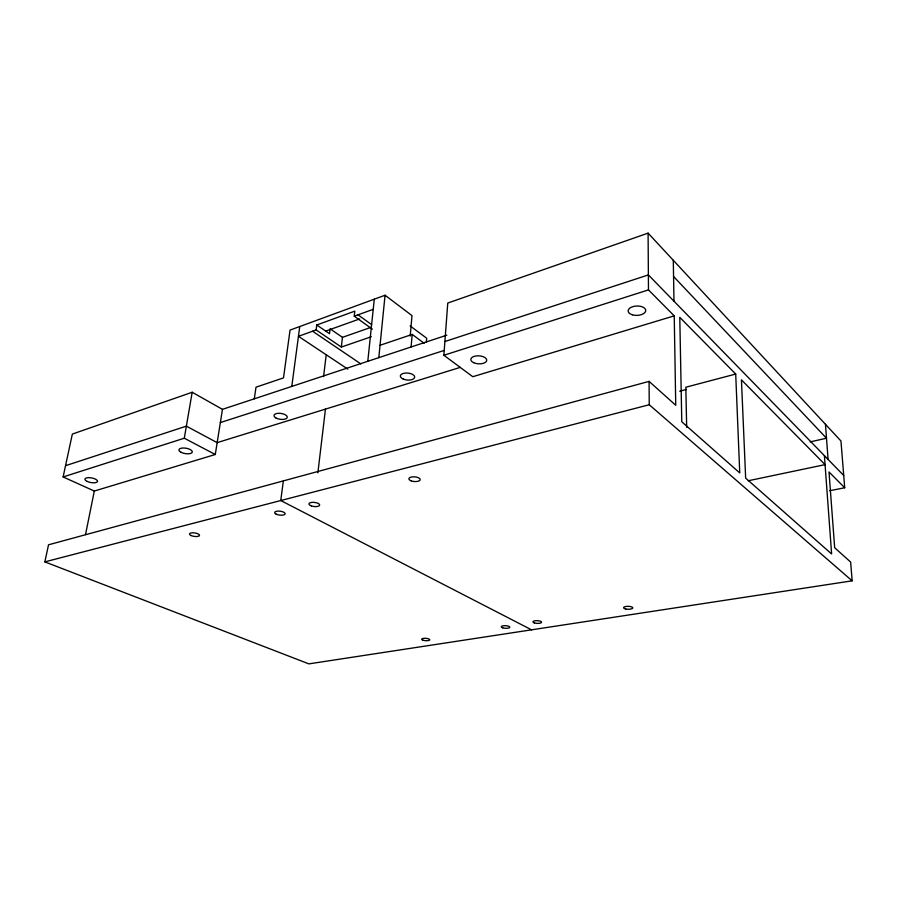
<?xml version="1.0" encoding="UTF-8"?>
<svg xmlns="http://www.w3.org/2000/svg" width="897" height="897" viewBox="0 0 897 897"><rect width="100%" height="100%" fill="white"/><g stroke="black" fill="none" stroke-linecap="round" stroke-linejoin="round"><path stroke-width="1.35" d="M844.705 487.766L829.007 471.957L834.67 547.742L850.648 562.071L852.15 580.83L308.86 663.87L44.85 561.881L48.528 544.804L649.08 381.371L675.744 405.276L674.23 315.856L472.797 376.706L443.869 355.268L447.771 303.051L648.094 233.13L840.96 441.01L844.705 487.766L829.624 490.737M426.4 341.936L426.703 338.259L410.153 325.925M411.084 346.982L412.194 334.413L380.048 345.278M410.187 336.095L412.003 315.621L385.06 295.236L290.056 330.085L283.508 377.884L256.015 387.179L254.3 398.817M378.803 357.656L385.06 295.236M367.792 361.3L374.284 299.194M372.367 329.154L354.248 316.181L354.82 311.147L316.776 324.983L316.148 329.928L298.454 336.319L347.789 369.104M371.336 336.723L341.331 347.072L342.452 337.35L330.062 328.795L329.479 333.684L316.776 324.983M317.874 472.809L325.454 409.122M323.57 376.662L326.216 354.775M283.351 480.904L280.761 500.537L531.54 629.829M291.783 386.428L299.755 326.53M222.456 409.346L192.193 392.247L72.343 434.081L63.115 476.946L94.32 491.051L215.28 454.499L222.456 409.346L446.807 335.175M63.115 476.946L184.289 438.218L192.193 392.247M85.518 534.578L94.32 491.051M354.248 316.181L373.219 309.33M325.689 331.094L359.719 318.917M342.452 337.35L371.055 327.315M65.537 465.7L186.363 426.142L217.164 442.647L460.296 367.366M444.901 341.522L648.374 274.919L843.718 475.488M220.359 422.565L444.396 350.357M443.869 355.268L648.475 289.888L674.23 315.856M735.708 374.049L679.78 317.347L681.776 421.781L739.745 472.91L735.708 374.049L685.835 387.224L686.676 427.342M679.735 391.215L686.485 389.444M44.85 561.881L649.237 404.738L852.15 580.83M810.137 441.885L826.496 438.241L673.557 276.489M748.311 480.747L825.072 464.635L741.438 379.857L745.654 478.123L831.62 553.965L824.41 455.665M184.289 438.218L215.28 454.499M312.582 331.217L360.818 363.89M316.148 329.928L341.331 347.072M358.015 314.825L371.593 324.602M412.194 334.413L424.191 343.282M825.464 424.303L828.077 459.432M673.288 260.287L673.983 301.213M648.094 233.13L648.475 289.888M649.08 381.371L649.237 404.738M275.783 417.89A6.716 2.971 8 0 0 287.006 417.968A6.716 2.971 8 0 0 279.113 413.293A6.716 2.971 8 0 0 275.783 417.89M403.179 379.05A7.198 3.498 5.2 0 0 414.638 377.491A7.198 3.498 5.2 0 0 404.738 373.118A7.198 3.498 5.2 0 0 403.179 379.05M534.332 622.899A4.35 1.346 2.6 0 0 541.53 622.496A4.35 1.346 2.6 0 0 535.98 620.69A4.35 1.346 2.6 0 0 534.332 622.899M311.36 505.93A5.416 2.074 6.5 0 0 319.68 505.112A5.416 2.074 6.5 0 0 311.876 502.376A5.416 2.074 6.5 0 0 311.36 505.93M625.77 608.996A4.608 1.469 1.2 0 0 632.789 607.908A4.608 1.469 1.2 0 0 625.983 606.45A4.608 1.469 1.2 0 0 625.77 608.996M411.073 480.837A5.73 2.355 4.7 0 0 420.2 479.895A5.73 2.355 4.7 0 0 412.362 476.868A5.73 2.355 4.7 0 0 411.073 480.837M632.284 314.78A8.791 4.698 -1.8 0 0 645.728 310.665A8.791 4.698 -1.8 0 0 632.834 306.639A8.791 4.698 -1.8 0 0 632.284 314.78M473.638 362.668A7.961 4.003 3.3 0 0 486.6 360.886A7.961 4.003 3.3 0 0 476.105 355.941A7.961 4.003 3.3 0 0 473.638 362.668M276.052 514.104A5.315 1.985 7.1 0 0 284.943 514.261A5.315 1.985 7.1 0 0 278.675 511.077A5.315 1.985 7.1 0 0 276.052 514.104M502.746 627.844A4.272 1.301 3.1 0 0 509.743 627.452A4.272 1.301 3.1 0 0 504.192 625.691A4.272 1.301 3.1 0 0 502.746 627.844M191.083 535.531A5.068 1.749 8.2 0 0 199.414 535.688A5.068 1.749 8.2 0 0 193.057 532.796A5.068 1.749 8.2 0 0 191.083 535.531M423.216 640.279A4.07 1.189 4.2 0 0 429.73 639.942A4.07 1.189 4.2 0 0 424.18 638.294A4.07 1.189 4.2 0 0 423.216 640.279M87.244 481.454A6.447 2.355 10.5 0 0 97.504 481.599A6.447 2.355 10.5 0 0 88.938 477.641A6.447 2.355 10.5 0 0 87.244 481.454M181.059 452.301A6.772 2.725 9.4 0 0 192.137 452.424A6.772 2.725 9.4 0 0 183.627 447.995A6.772 2.725 9.4 0 0 181.059 452.301"/></g></svg>
